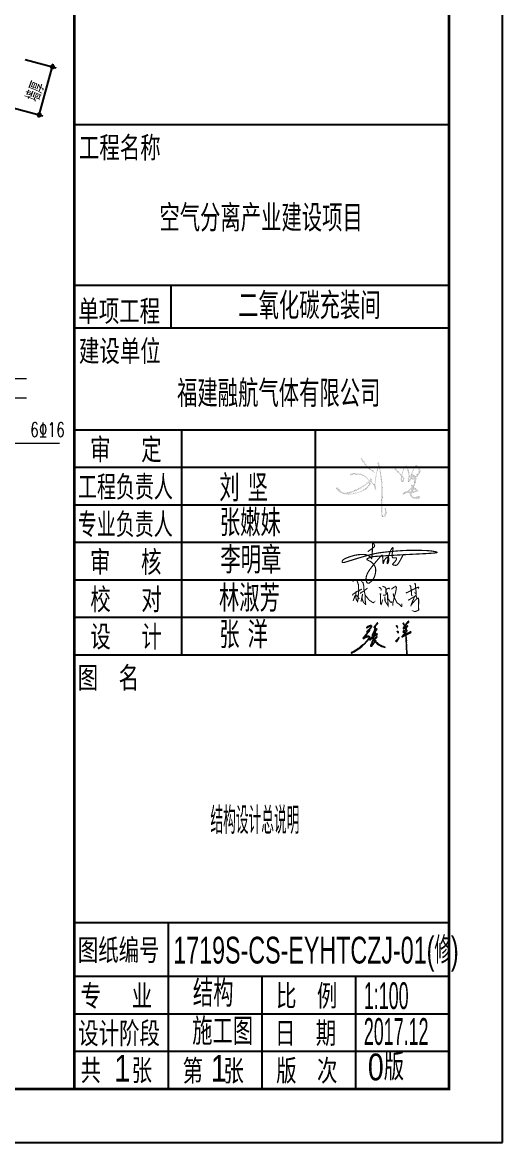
# Model space of a CAD drawing. Extents: x 287149 to 898857, y 100802 to 160212.
# Drawn here: x 439064 to 448037, y 100812 to 121722 of the extents above; entities that cross this region are included whole.
import ezdxf

# ---------------------------------------------------------------- set-up
doc = ezdxf.new("R2010")
doc.units = 0
doc.header["$LTSCALE"] = 1000
doc.layers.get('0').update_dxf_attribs({"linetype": 'CONTINUOUS'})
for name, color, linetype in [('DIMENSION', 3, 'CONTINUOUS'), ('FRAME', 3, 'CONTINUOUS'), ('PUB_TEXT', 7, 'CONTINUOUS'), ('填充', 8, 'CONTINUOUS'), ('文字', 7, 'CONTINUOUS'), ('流程图', 1, 'CONTINUOUS'), ('签字边框线', 4, 'CONTINUOUS')]:
    doc.layers.add(name, color=color, linetype=linetype)
doc.styles.add('_HZTXT', font='tq__rshz.shx', dxfattribs={"width": 0.8, "bigfont": 'tq__hzdc.shx'})
doc.styles.add('DXFS', font='txt.shx', dxfattribs={"width": 0.7, "bigfont": 'dxfs.shx'})
doc.styles.add('FRAME', font='simhei.ttf', dxfattribs={"width": 0.7})

# ---------------------------------------------------------------- blocks, each defined once
blk = doc.blocks.new('张洋')
at = {"lineweight": 9}
h = blk.add_hatch(color=4, dxfattribs=at)
h.paths.add_polyline_path([(1319, 100), (1323, 105), (1371, 81), (1419, 47), (1410, 23), (1391, 9), (1333, -73), (1232, -183), (1232, -193), (1203, -212), (1199, -197), (1208, -164), (1247, -101), (1256, -53), (1290, -1), (1299, 47), (1314, 62), (1319, 100)], flags=16)
h.paths.add_polyline_path([(2773, 134), (2763, 139), (2759, 129), (2768, 124), (2773, 134)], flags=17)
h.paths.add_polyline_path([(2941, 302), (2936, 307), (2917, 297), (2912, 273), (2821, 153), (2787, 95), (2778, 91), (2773, 110), (2759, 115), (2749, 95), (2739, 95), (2725, 76), (2754, 43), (2797, 43), (2821, 67), (2922, 239), (2922, 254), (2941, 283), (2941, 302)])
h.paths.add_polyline_path([(1328, 479), (1333, 479), (1333, 465), (1319, 451), (1328, 479)], flags=16)
h.paths.add_polyline_path([(1405, 542), (1410, 542), (1371, 499), (1405, 542)], flags=16)
h.paths.add_polyline_path([(3325, 566), (3330, 571), (3339, 475), (3200, 403), (3205, 422), (3243, 460), (3325, 566)], flags=16)
h.paths.add_polyline_path([(2826, 681), (2816, 686), (2816, 652), (2864, 623), (2869, 585), (2883, 580), (2903, 619), (2898, 643), (2879, 662), (2850, 667), (2826, 681)])
edge = h.paths.add_edge_path(flags=16)
edge.add_line((3387, 700), (3383, 700))
h.paths.add_polyline_path([(2787, 1036), (2783, 1041), (2759, 1031), (2759, 1012), (2797, 983), (2821, 931), (2821, 902), (2835, 897), (2850, 921), (2855, 964), (2840, 1003), (2811, 1031), (2787, 1036)])
h.paths.add_polyline_path([(3215, 1185), (3210, 1190), (3191, 1190), (3176, 1175), (3186, 1142), (3234, 1094), (3263, 1094), (3272, 1113), (3243, 1142), (3239, 1166), (3215, 1185)], flags=17)
h.paths.add_polyline_path([(1602, 1199), (1597, 1204), (1578, 1204), (1554, 1166), (1463, 1070), (1362, 940), (1362, 931), (1381, 916), (1386, 945), (1429, 969), (1429, 911), (1362, 681), (1275, 470), (1266, 407), (1285, 388), (1256, 355), (1271, 326), (1251, 316), (1194, 249), (1103, 167), (1103, 158), (1117, 143), (1155, 153), (1304, 307), (1323, 316), (1333, 297), (1323, 215), (1309, 196), (1280, 81), (1251, 33), (1242, -10), (1194, -116), (1155, -178), (1155, -226), (1165, -241), (1184, -250), (1223, -250), (1242, -241), (1290, -188), (1314, -154), (1319, -135), (1347, -116), (1347, -101), (1367, -68), (1381, -63), (1395, -34), (1448, 23), (1501, -20), (1525, -53), (1539, -58), (1573, -97), (1659, -159), (1847, -260), (2005, -313), (2072, -317), (2082, -308), (2067, -293), (1971, -265), (1909, -231), (1875, -226), (1779, -178), (1635, -87), (1477, 57), (1472, 71), (1501, 110), (1501, 124), (1487, 129), (1467, 95), (1448, 81), (1405, 110), (1352, 129), (1453, 215), (1487, 239), (1530, 297), (1554, 307), (1578, 340), (1578, 355), (1563, 369), (1549, 369), (1511, 316), (1352, 167), (1347, 191), (1371, 230), (1376, 316), (1367, 355), (1434, 393), (1458, 417), (1520, 436), (1583, 489), (1592, 513), (1583, 523), (1554, 527), (1520, 499), (1429, 451), (1400, 417), (1376, 417), (1357, 403), (1338, 407), (1352, 417), (1371, 455), (1448, 537), (1487, 595), (1472, 623), (1453, 628), (1448, 638), (1482, 691), (1511, 715), (1520, 743), (1544, 763), (1568, 825), (1563, 835), (1530, 844), (1491, 825), (1458, 796), (1448, 772), (1448, 743), (1463, 729), (1491, 758), (1491, 777), (1501, 787), (1515, 782), (1458, 710), (1371, 566), (1357, 561), (1371, 590), (1376, 628), (1391, 643), (1424, 734), (1434, 787), (1472, 902), (1477, 1022), (1511, 1051), (1511, 1060), (1544, 1084), (1611, 1175), (1611, 1195), (1602, 1199)])
h.paths.add_polyline_path([(3541, 1305), (3536, 1310), (3522, 1310), (3512, 1286), (3469, 1267), (3450, 1238), (3383, 1171), (3335, 1094), (3311, 1070), (3287, 1017), (3200, 902), (3186, 863), (3205, 844), (3243, 844), (3311, 883), (3354, 921), (3397, 940), (3368, 887), (3335, 883), (3325, 863), (3335, 825), (3330, 729), (3301, 705), (3234, 671), (3287, 748), (3282, 758), (3272, 758), (3267, 743), (3258, 743), (3219, 710), (3176, 657), (3181, 643), (3200, 628), (3243, 628), (3272, 638), (3311, 667), (3330, 667), (3330, 619), (3258, 523), (3104, 359), (3104, 350), (3119, 335), (3181, 340), (3205, 359), (3330, 422), (3344, 422), (3359, 307), (3354, 268), (3363, 215), (3373, -250), (3383, -308), (3407, -673), (3440, -788), (3455, -807), (3469, -807), (3479, -788), (3455, -716), (3450, -634), (3440, -610), (3431, -389), (3421, -380), (3421, -125), (3411, -111), (3411, -39), (3421, -25), (3411, 38), (3416, 105), (3407, 163), (3411, 220), (3392, 441), (3397, 460), (3445, 479), (3483, 503), (3493, 518), (3531, 523), (3575, 556), (3618, 571), (3699, 623), (3680, 647), (3661, 647), (3551, 590), (3512, 561), (3488, 561), (3421, 518), (3387, 508), (3383, 643), (3445, 719), (3445, 739), (3421, 758), (3378, 758), (3383, 825), (3397, 844), (3397, 859), (3378, 878), (3450, 959), (3479, 974), (3493, 998), (3479, 1027), (3459, 1027), (3435, 1012), (3397, 1003), (3378, 979), (3344, 964), (3234, 883), (3277, 940), (3282, 959), (3354, 1065), (3368, 1075), (3383, 1108), (3416, 1137), (3426, 1161), (3546, 1262), (3541, 1305)])
edge = h.paths.add_edge_path()
edge.add_line((906, 911), (925, 945))
edge.add_line((925, 945), (978, 979))
edge.add_line((978, 979), (1088, 1031))
edge.add_line((1088, 1031), (1112, 1031))
edge.add_line((1112, 1031), (1151, 1046))
edge.add_line((1151, 1046), (1155, 1041))
edge.add_line((906, 911), (915, 902))
edge.add_line((1155, 1041), (1203, 1041))
edge.add_line((1203, 1041), (1242, 1012))
edge.add_line((1242, 1012), (1237, 955))
edge.add_line((1237, 955), (1189, 873))
edge.add_line((1189, 873), (1103, 791))
edge.add_line((1103, 791), (1098, 772))
edge.add_line((1098, 772), (1117, 758))
edge.add_line((1117, 758), (1117, 724))
edge.add_line((1117, 724), (1103, 695))
edge.add_line((1103, 695), (997, 580))
edge.add_line((997, 580), (906, 460))
edge.add_line((906, 460), (752, 287))
edge.add_line((752, 287), (819, 326))
edge.add_line((819, 326), (882, 345))
edge.add_line((882, 345), (939, 374))
edge.add_line((939, 374), (987, 383))
edge.add_line((987, 383), (1059, 379))
edge.add_line((1059, 379), (1107, 355))
edge.add_line((1107, 355), (1131, 321))
edge.add_line((1131, 321), (1122, 283))
edge.add_line((1122, 283), (1088, 220))
edge.add_line((1088, 220), (1035, 167))
edge.add_line((1035, 167), (1002, 115))
edge.add_line((1002, 115), (954, 62))
edge.add_line((954, 62), (887, -1))
edge.add_line((887, -1), (829, -73))
edge.add_line((829, -73), (647, -241))
edge.add_line((647, -241), (498, -356))
edge.add_line((498, -356), (330, -461))
edge.add_line((330, -461), (272, -509))
edge.add_line((272, -509), (224, -533))
edge.add_line((224, -533), (143, -591))
edge.add_line((143, -591), (119, -596))
edge.add_line((119, -596), (90, -620))
edge.add_line((90, -620), (27, -653))
edge.add_line((27, -653), (-25, -673))
edge.add_line((-25, -673), (-35, -663))
edge.add_line((-35, -663), (-30, -677))
edge.add_line((-30, -677), (-40, -682))
edge.add_line((-40, -682), (-49, -663))
edge.add_line((-49, -663), (-35, -644))
edge.add_line((-35, -644), (138, -553))
edge.add_line((138, -553), (243, -481))
edge.add_line((243, -481), (272, -471))
edge.add_line((272, -471), (287, -452))
edge.add_line((287, -452), (311, -442))
edge.add_line((311, -442), (373, -394))
edge.add_line((373, -394), (407, -380))
edge.add_line((407, -380), (479, -322))
edge.add_line((479, -322), (488, -322))
edge.add_line((488, -322), (527, -284))
edge.add_line((527, -284), (565, -265))
edge.add_line((565, -265), (685, -154))
edge.add_line((685, -154), (699, -149))
edge.add_line((699, -149), (810, -44))
edge.add_line((810, -44), (863, 28))
edge.add_line((863, 28), (959, 119))
edge.add_line((959, 119), (973, 148))
edge.add_line((973, 148), (1002, 172))
edge.add_line((1002, 172), (1021, 211))
edge.add_line((1021, 211), (1050, 239))
edge.add_line((1050, 239), (1074, 278))
edge.add_line((1074, 278), (1083, 321))
edge.add_line((1083, 321), (1064, 335))
edge.add_line((1064, 335), (983, 345))
edge.add_line((983, 345), (810, 278))
edge.add_line((810, 278), (757, 239))
edge.add_line((757, 239), (695, 244))
edge.add_line((695, 244), (680, 263))
edge.add_line((680, 263), (810, 398))
edge.add_line((810, 398), (839, 441))
edge.add_line((839, 441), (915, 523))
edge.add_line((915, 523), (935, 556))
edge.add_line((935, 556), (1026, 657))
edge.add_line((1026, 657), (1069, 719))
edge.add_line((1069, 719), (1035, 719))
edge.add_line((1035, 719), (1021, 705))
edge.add_line((1021, 705), (1021, 695))
edge.add_line((1021, 695), (954, 638))
edge.add_line((954, 638), (925, 633))
edge.add_line((925, 633), (911, 647))
edge.add_line((911, 647), (911, 657))
edge.add_line((911, 657), (987, 719))
edge.add_line((987, 719), (997, 719))
edge.add_line((997, 719), (1002, 734))
edge.add_line((1002, 734), (1055, 777))
edge.add_line((1055, 777), (1093, 830))
edge.add_line((1093, 830), (1165, 907))
edge.add_line((1165, 907), (1194, 964))
edge.add_line((1194, 964), (1194, 993))
edge.add_line((1194, 993), (1184, 1003))
edge.add_line((1184, 1003), (1127, 998))
edge.add_line((1127, 998), (1050, 969))
edge.add_line((1050, 969), (1035, 955))
edge.add_line((1035, 955), (1021, 955))
edge.add_line((1021, 955), (939, 902))
edge.add_line((939, 902), (915, 902))
edge.add_line((915, 902), (915, 902))
at = {"color": 4, "lineweight": 9}
blk.add_line((906, 911, 31107534), (915, 902, 31107534), dxfattribs=at)
at = {"color": 4, "lineweight": 9, "elevation": 31107534}
for points in [[(915, 902), (915, 902), (939, 902), (1021, 955), (1035, 955), (1050, 969), (1127, 998), (1184, 1003), (1194, 993), (1194, 964), (1165, 907), (1093, 830), (1055, 777), (1002, 734), (997, 719), (987, 719), (911, 657), (911, 647), (925, 633), (954, 638), (1021, 695), (1021, 705), (1035, 719), (1069, 719), (1026, 657), (935, 556), (915, 523), (839, 441), (810, 398), (680, 263), (695, 244), (757, 239), (810, 278), (983, 345), (1064, 335), (1083, 321), (1074, 278), (1050, 239), (1021, 211), (1002, 172), (973, 148), (959, 119), (863, 28), (810, -44), (699, -149), (685, -154), (565, -265), (527, -284), (488, -322), (479, -322), (407, -380), (373, -394), (311, -442), (287, -452), (272, -471), (243, -481), (138, -553), (-35, -644), (-49, -663), (-40, -682), (-30, -677), (-35, -663), (-25, -673), (27, -653), (90, -620), (119, -596), (143, -591), (224, -533), (272, -509), (330, -461), (498, -356), (647, -241), (829, -73), (887, -1), (954, 62), (1002, 115), (1035, 167), (1088, 220), (1122, 283), (1131, 321), (1107, 355), (1059, 379), (987, 383), (939, 374), (882, 345), (819, 326), (752, 287), (906, 460), (997, 580), (1103, 695), (1117, 724), (1117, 758), (1098, 772), (1103, 791), (1189, 873), (1237, 955), (1242, 1012), (1203, 1041), (1155, 1041)], [(1155, 1041), (1151, 1046), (1112, 1031), (1088, 1031), (978, 979), (925, 945), (906, 911)], [(1602, 1199), (1597, 1204), (1578, 1204), (1554, 1166), (1463, 1070), (1362, 940), (1362, 931), (1381, 916), (1386, 945), (1429, 969), (1429, 911), (1362, 681), (1275, 470), (1266, 407), (1285, 388), (1256, 355), (1271, 326), (1251, 316), (1194, 249), (1103, 167), (1103, 158), (1117, 143), (1155, 153), (1304, 307), (1323, 316), (1333, 297), (1323, 215), (1309, 196), (1280, 81), (1251, 33), (1242, -10), (1194, -116), (1155, -178), (1155, -226), (1165, -241), (1184, -250), (1223, -250), (1242, -241), (1290, -188), (1314, -154), (1319, -135), (1347, -116), (1347, -101), (1367, -68), (1381, -63), (1395, -34), (1448, 23), (1501, -20), (1525, -53), (1539, -58), (1573, -97), (1659, -159), (1847, -260), (2005, -313), (2072, -317), (2082, -308), (2067, -293), (1971, -265), (1909, -231), (1875, -226), (1779, -178), (1635, -87), (1477, 57), (1472, 71), (1501, 110), (1501, 124), (1487, 129), (1467, 95), (1448, 81), (1405, 110), (1352, 129), (1453, 215), (1487, 239), (1530, 297), (1554, 307), (1578, 340), (1578, 355), (1563, 369), (1549, 369), (1511, 316), (1352, 167), (1347, 191), (1371, 230), (1376, 316), (1367, 355), (1434, 393), (1458, 417), (1520, 436), (1583, 489), (1592, 513), (1583, 523), (1554, 527), (1520, 499), (1429, 451), (1400, 417), (1376, 417), (1357, 403), (1338, 407), (1352, 417), (1371, 455), (1448, 537), (1487, 595), (1472, 623), (1453, 628), (1448, 638), (1482, 691), (1511, 715), (1520, 743), (1544, 763), (1568, 825), (1563, 835), (1530, 844), (1491, 825), (1458, 796), (1448, 772), (1448, 743), (1463, 729), (1491, 758), (1491, 777), (1501, 787), (1515, 782), (1458, 710), (1371, 566), (1357, 561), (1371, 590), (1376, 628), (1391, 643), (1424, 734), (1434, 787), (1472, 902), (1477, 1022), (1511, 1051), (1511, 1060), (1544, 1084), (1611, 1175), (1611, 1195), (1602, 1199)], [(2787, 1036), (2783, 1041), (2759, 1031), (2759, 1012), (2797, 983), (2821, 931), (2821, 902), (2835, 897), (2850, 921), (2855, 964), (2840, 1003), (2811, 1031), (2787, 1036)], [(3541, 1305), (3536, 1310), (3522, 1310), (3512, 1286), (3469, 1267), (3450, 1238), (3383, 1171), (3335, 1094), (3311, 1070), (3287, 1017), (3200, 902), (3186, 863), (3205, 844), (3243, 844), (3311, 883), (3354, 921), (3397, 940), (3368, 887), (3335, 883), (3325, 863), (3335, 825), (3330, 729), (3301, 705), (3234, 671), (3287, 748), (3282, 758), (3272, 758), (3267, 743), (3258, 743), (3219, 710), (3176, 657), (3181, 643), (3200, 628), (3243, 628), (3272, 638), (3311, 667), (3330, 667), (3330, 619), (3258, 523), (3104, 359), (3104, 350), (3119, 335), (3181, 340), (3205, 359), (3330, 422), (3344, 422), (3359, 307), (3354, 268), (3363, 215), (3373, -250), (3383, -308), (3407, -673), (3440, -788), (3455, -807), (3469, -807), (3479, -788), (3455, -716), (3450, -634), (3440, -610), (3431, -389), (3421, -380), (3421, -125), (3411, -111), (3411, -39), (3421, -25), (3411, 38), (3416, 105), (3407, 163), (3411, 220), (3392, 441), (3397, 460), (3445, 479), (3483, 503), (3493, 518), (3531, 523), (3575, 556), (3618, 571), (3699, 623), (3680, 647), (3661, 647), (3551, 590), (3512, 561), (3488, 561), (3421, 518), (3387, 508), (3383, 643), (3445, 719), (3445, 739), (3421, 758), (3378, 758), (3383, 825), (3397, 844), (3397, 859), (3378, 878), (3450, 959), (3479, 974), (3493, 998), (3479, 1027), (3459, 1027), (3435, 1012), (3397, 1003), (3378, 979), (3344, 964), (3234, 883), (3277, 940), (3282, 959), (3354, 1065), (3368, 1075), (3383, 1108), (3416, 1137), (3426, 1161), (3546, 1262), (3541, 1305)], [(3215, 1185), (3210, 1190), (3191, 1190), (3176, 1175), (3186, 1142), (3234, 1094), (3263, 1094), (3272, 1113), (3243, 1142), (3239, 1166), (3215, 1185)], [(3383, 700), (3387, 700), (3383, 700)], [(1319, 100), (1323, 105), (1371, 81), (1419, 47), (1410, 23), (1391, 9), (1333, -73), (1232, -183), (1232, -193), (1203, -212), (1199, -197), (1208, -164), (1247, -101), (1256, -53), (1290, -1), (1299, 47), (1314, 62), (1319, 100)], [(1328, 479), (1333, 479), (1333, 465), (1319, 451), (1328, 479)], [(1405, 542), (1410, 542), (1371, 499), (1405, 542)], [(2941, 302), (2936, 307), (2917, 297), (2912, 273), (2821, 153), (2787, 95), (2778, 91), (2773, 110), (2759, 115), (2749, 95), (2739, 95), (2725, 76), (2754, 43), (2797, 43), (2821, 67), (2922, 239), (2922, 254), (2941, 283), (2941, 302)], [(2773, 134), (2763, 139), (2759, 129), (2768, 124), (2773, 134)], [(2826, 681), (2816, 686), (2816, 652), (2864, 623), (2869, 585), (2883, 580), (2903, 619), (2898, 643), (2879, 662), (2850, 667), (2826, 681)], [(3325, 566), (3330, 571), (3339, 475), (3200, 403), (3205, 422), (3243, 460), (3325, 566)]]:
    blk.add_lwpolyline(points, dxfattribs=at)
blk = doc.blocks.new('李明章')
at = {"layer": '签字边框线', "const_width": 60}
blk.add_lwpolyline([(706, 1004), (786, 1062), (852, 1109), (905, 1147), (947, 1178), (979, 1202), (1004, 1222), (1022, 1238), (1036, 1252), (1046, 1265), (1053, 1277), (1057, 1289), (1059, 1301), (1058, 1315), (1054, 1329), (1049, 1344), (1041, 1362), (1031, 1381), (1020, 1402), (1008, 1423), (996, 1442), (985, 1460), (974, 1475), (964, 1485), (957, 1491), (952, 1490), (949, 1483), (948, 1469), (948, 1446), (948, 1416), (949, 1377), (950, 1329), (949, 1272), (948, 1204), (945, 1130), (941, 1052), (937, 973), (932, 896), (928, 826), (922, 763), (918, 713), (913, 677), (909, 653), (904, 641), (900, 638), (896, 641), (891, 650), (885, 661), (879, 674), (872, 686), (864, 697), (855, 707), (845, 717), (835, 726), (824, 735), (812, 744), (799, 753), (785, 763), (770, 773), (755, 782), (738, 792), (721, 801), (702, 810), (683, 819), (662, 826), (640, 833), (617, 839), (593, 844), (567, 848), (541, 851), (514, 854), (486, 856), (457, 857), (427, 857), (397, 857), (366, 856), (335, 854), (304, 853), (273, 850), (242, 847), (212, 844), (182, 840), (152, 836), (122, 831), (92, 826), (61, 820), (30, 813), (-3, 805), (-38, 796), (-75, 786), (-113, 774), (-152, 762), (-191, 750), (-230, 737), (-268, 724), (-304, 711), (-339, 698), (-372, 686), (-402, 674), (-430, 663), (-455, 651), (-479, 640), (-501, 628), (-521, 616), (-539, 604), (-556, 592), (-571, 580), (-584, 567), (-596, 554), (-605, 541), (-613, 529), (-620, 516), (-624, 504), (-626, 492), (-626, 481), (-625, 470), (-621, 461), (-615, 453), (-607, 446), (-597, 441), (-584, 438), (-569, 437), (-550, 439), (-524, 443), (-490, 452), (-445, 464), (-388, 481), (-316, 503), (-228, 531), (-121, 564), (0, 601), (132, 642), (272, 684), (414, 727), (556, 768), (693, 807), (822, 841), (939, 870), (1046, 895), (1144, 915), (1236, 931), (1323, 945), (1407, 957), (1491, 967), (1575, 977), (1663, 986), (1752, 996), (1843, 1005), (1935, 1013), (2027, 1021), (2117, 1029), (2206, 1037), (2292, 1043), (2374, 1049), (2454, 1054), (2531, 1059), (2606, 1063), (2680, 1066), (2752, 1069), (2825, 1071), (2898, 1073), (2971, 1073), (3045, 1074), (3118, 1074), (3191, 1073), (3263, 1072), (3333, 1071), (3402, 1070), (3468, 1068), (3531, 1067), (3592, 1065), (3650, 1063), (3706, 1060), (3759, 1058), (3810, 1055), (3859, 1051), (3906, 1047), (3951, 1043), (3994, 1038), (4034, 1033), (4073, 1028), (4108, 1022), (4141, 1016), (4171, 1011), (4198, 1005), (4221, 1000), (4242, 995), (4259, 990), (4273, 985), (4285, 980), (4293, 975), (4299, 970), (4302, 965), (4303, 960), (4297, 955), (4283, 950), (4256, 944), (4213, 938), (4151, 931), (4066, 924), (3956, 917), (3819, 908), (3657, 899), (3476, 890), (3281, 880), (3077, 870), (2869, 859), (2662, 849), (2461, 838), (2270, 828), (2091, 818), (1925, 808), (1771, 798), (1631, 790), (1505, 782), (1394, 775), (1298, 768), (1218, 764), (1152, 760), (1099, 756), (1056, 753), (1022, 751), (995, 748), (974, 746), (955, 742), (939, 739), (924, 734), (909, 729), (896, 724), (883, 719), (870, 714), (857, 708), (844, 703), (830, 698), (816, 693), (801, 688), (786, 683), (770, 678), (755, 673), (739, 667), (724, 660), (709, 653), (694, 646), (682, 637), (671, 628), (664, 619), (661, 609), (662, 599), (668, 589), (680, 578), (697, 567), (718, 555), (742, 543), (768, 531), (795, 518), (822, 505), (848, 491), (872, 476), (894, 461), (914, 445), (933, 429), (951, 412), (968, 394), (984, 376), (999, 358), (1014, 339), (1029, 319), (1043, 298), (1056, 277), (1068, 254), (1079, 231), (1089, 206), (1098, 180), (1104, 153), (1110, 124), (1113, 94), (1115, 62), (1116, 30), (1114, -4), (1112, -38), (1107, -73), (1101, -110), (1093, -146), (1085, -183), (1074, -219), (1063, -254), (1052, -287), (1039, -319), (1026, -349), (1013, -376), (999, -401), (985, -423), (971, -443), (957, -462), (943, -479), (929, -494), (915, -508), (902, -521), (888, -534), (875, -545), (863, -556), (851, -566), (840, -575), (830, -583), (820, -591), (812, -598), (804, -604), (797, -610), (790, -616), (784, -620), (778, -624), (771, -628), (765, -631), (758, -633), (751, -634), (743, -635), (735, -635), (727, -634), (719, -633), (710, -631), (702, -627), (693, -623), (685, -618), (676, -612), (668, -604), (660, -595), (653, -584), (646, -572), (639, -558), (634, -542), (629, -524), (625, -505), (621, -484), (618, -463), (617, -441), (616, -419), (616, -396), (616, -373), (618, -351), (621, -328), (626, -304), (631, -279), (639, -253), (648, -225), (658, -196), (671, -165), (686, -132), (705, -95), (727, -55), (754, -11), (785, 38), (823, 92), (866, 151), (916, 216), (971, 286), (1029, 357), (1088, 428), (1146, 498), (1202, 563), (1253, 623), (1297, 674), (1332, 717), (1361, 750), (1383, 776), (1399, 795), (1411, 808), (1420, 816), (1426, 821), (1432, 823), (1437, 823), (1441, 822), (1446, 819), (1451, 815), (1455, 810), (1459, 802), (1463, 794), (1466, 784), (1469, 773), (1472, 760), (1474, 747), (1476, 733), (1478, 718), (1480, 703), (1482, 687), (1483, 672), (1485, 657), (1486, 642), (1487, 627), (1488, 612), (1489, 597), (1490, 582), (1491, 567), (1492, 552), (1493, 536), (1494, 520), (1495, 504), (1495, 488), (1496, 473), (1497, 458), (1498, 444), (1499, 431), (1499, 419), (1500, 409), (1501, 401), (1502, 394), (1503, 390), (1505, 390), (1508, 392), (1511, 398), (1515, 408), (1519, 421), (1524, 436), (1530, 454), (1536, 473), (1543, 492), (1550, 512), (1558, 531), (1565, 549), (1574, 566), (1582, 582), (1590, 597), (1599, 611), (1609, 623), (1618, 635), (1628, 646), (1638, 657), (1648, 666), (1659, 674), (1669, 682), (1680, 689), (1691, 695), (1702, 700), (1712, 705), (1723, 708), (1733, 711), (1743, 712), (1752, 712), (1761, 710), (1769, 707), (1775, 702), (1781, 694), (1786, 685), (1789, 674), (1791, 661), (1793, 646), (1793, 631), (1793, 615), (1793, 598), (1792, 581), (1791, 563), (1790, 546), (1788, 529), (1786, 512), (1783, 496), (1780, 480), (1776, 465), (1772, 450), (1767, 437), (1761, 424), (1755, 413), (1749, 403), (1742, 395), (1736, 389), (1731, 385), (1726, 384), (1722, 385), (1718, 388), (1716, 395), (1714, 403), (1713, 414), (1713, 427), (1714, 443), (1716, 461), (1719, 481), (1722, 502), (1727, 526), (1732, 551), (1737, 577), (1744, 604), (1750, 632), (1757, 660), (1765, 689), (1773, 717), (1781, 746), (1789, 774), (1798, 803), (1807, 832), (1816, 861), (1826, 890), (1836, 918), (1846, 947), (1856, 975), (1867, 1002), (1878, 1029), (1889, 1054), (1900, 1078), (1911, 1100), (1922, 1121), (1933, 1139), (1944, 1156), (1954, 1170), (1964, 1183), (1973, 1193), (1981, 1200), (1989, 1206), (1995, 1209), (2000, 1209), (2005, 1207), (2009, 1203), (2011, 1197), (2013, 1188), (2014, 1178), (2014, 1165), (2013, 1151), (2011, 1135), (2009, 1117), (2006, 1098), (2003, 1079), (1999, 1058), (1996, 1037), (1992, 1016), (1988, 994), (1985, 973), (1981, 952), (1978, 931), (1975, 911), (1973, 892), (1971, 873), (1969, 856), (1969, 840), (1968, 824), (1968, 810), (1969, 797), (1970, 785), (1971, 773), (1972, 762), (1973, 752), (1975, 743), (1976, 734), (1978, 726), (1980, 718), (1982, 712), (1985, 706), (1988, 700), (1993, 696), (1998, 692), (2004, 689), (2011, 686), (2019, 684), (2027, 683), (2037, 682), (2047, 682), (2058, 682), (2070, 683), (2082, 683), (2095, 684), (2108, 685), (2121, 686), (2133, 686), (2144, 686), (2154, 685), (2163, 683), (2171, 680), (2177, 677), (2183, 673), (2187, 668), (2191, 662), (2193, 656), (2195, 649), (2196, 641), (2196, 633), (2195, 623), (2192, 613), (2189, 602), (2183, 590), (2177, 576), (2168, 561), (2158, 544), (2146, 527), (2132, 508), (2118, 490), (2104, 471), (2089, 453), (2074, 437), (2060, 421), (2047, 408), (2035, 396), (2025, 386), (2016, 377), (2008, 369), (2002, 361), (1998, 355), (1995, 349), (1995, 343), (1997, 337), (2001, 332), (2006, 327), (2013, 322), (2021, 317), (2031, 313), (2041, 310), (2053, 307), (2065, 304), (2078, 302), (2092, 300), (2107, 298), (2124, 297), (2141, 296), (2160, 296), (2180, 297), (2204, 305), (2233, 326), (2270, 366), (2317, 432), (2376, 529), (2449, 664), (2538, 844)], dxfattribs=at)
blk = doc.blocks.new('A$C20674F94')
at = {"layer": '文字', "lineweight": -3}
h = blk.add_hatch(color=256, dxfattribs=at)
h.paths.add_polyline_path([(81460, 12602), (81453, 12601), (81451, 12587), (81449, 12580), (81448, 12577), (81458, 12571), (81468, 12551), (81504, 12508), (81530, 12470), (81570, 12421), (81601, 12391), (81629, 12372), (81669, 12351), (81696, 12330), (81704, 12320), (81710, 12322), (81710, 12335), (81700, 12338), (81690, 12353), (81672, 12365), (81669, 12367), (81647, 12381), (81628, 12387), (81587, 12427), (81563, 12453), (81540, 12479), (81526, 12509), (81497, 12549), (81481, 12573), (81474, 12590)])
h.paths.add_polyline_path([(81250, 12305), (81255, 12291), (81249, 12282), (81253, 12276), (81263, 12283), (81288, 12286), (81308, 12292), (81392, 12289), (81462, 12278), (81525, 12249), (81559, 12218), (81588, 12185), (81600, 12161), (81600, 12155), (81591, 12146), (81571, 12138), (81563, 12135), (81546, 12116), (81510, 12092), (81407, 12031), (81325, 11991), (81279, 11974), (81229, 11957), (81159, 11951), (81136, 11953), (81127, 11951), (81078, 11979), (81044, 12020), (81025, 12034), (81010, 12045), (80997, 12045), (80985, 12042), (80989, 12031), (81002, 12008), (81030, 11981), (81050, 11959), (81085, 11944), (81127, 11927), (81157, 11920), (81214, 11917), (81286, 11919), (81310, 11927), (81344, 11934), (81405, 11950), (81475, 11974), (81527, 12000), (81569, 12034), (81589, 12057), (81612, 12090), (81626, 12111), (81625, 12134), (81620, 12150), (81625, 12159), (81628, 12170), (81634, 12170), (81636, 12158), (81656, 12126), (81678, 12101), (81700, 12082), (81701, 12061), (81701, 12043), (81705, 12032), (81716, 12021), (81731, 12010), (81740, 12016), (81744, 12026), (81735, 12027), (81734, 12047), (81728, 12052), (81725, 12070), (81724, 12081), (81723, 12117), (81733, 12195), (81740, 12281), (81753, 12324), (81767, 12377), (81779, 12418), (81780, 12435), (81789, 12428), (81799, 12402), (81811, 12312), (81820, 12237), (81831, 12150), (81834, 12053), (81835, 11932), (81833, 11893), (81830, 11794), (81828, 11682), (81830, 11613), (81834, 11549), (81839, 11523), (81864, 11498), (81901, 11507), (81918, 11527), (81931, 11570), (81925, 11607), (81921, 11633), (81913, 11658), (81905, 11680), (81899, 11662), (81905, 11640), (81904, 11596), (81901, 11557), (81894, 11528), (81885, 11519), (81869, 11513), (81856, 11530), (81851, 11578), (81852, 11681), (81858, 11978), (81853, 12116), (81842, 12212), (81815, 12391), (81798, 12476), (81784, 12522), (81771, 12522), (81767, 12513), (81770, 12482), (81770, 12449), (81766, 12419), (81749, 12358), (81742, 12330), (81734, 12297), (81727, 12270), (81726, 12240), (81717, 12185), (81714, 12137), (81710, 12122), (81711, 12093), (81685, 12118), (81660, 12152), (81652, 12177), (81650, 12200), (81632, 12215), (81623, 12207), (81621, 12195), (81619, 12177), (81617, 12169), (81611, 12169), (81606, 12172), (81600, 12190), (81585, 12210), (81560, 12244), (81543, 12256), (81522, 12272), (81503, 12282), (81455, 12299), (81426, 12305), (81403, 12307), (81374, 12312), (81343, 12314), (81314, 12316), (81296, 12313), (81288, 12305), (81264, 12305), (81258, 12303)])
h.paths.add_polyline_path([(81604, 12135), (81607, 12119), (81600, 12102), (81575, 12067), (81561, 12055), (81520, 12019), (81485, 11995), (81461, 11985), (81449, 11983), (81436, 11973), (81407, 11966), (81384, 11953), (81360, 11950), (81337, 11944), (81317, 11942), (81304, 11935), (81286, 11935), (81271, 11931), (81253, 11930), (81225, 11932), (81307, 11963), (81372, 11989), (81428, 12023), (81471, 12047), (81503, 12068), (81536, 12086), (81559, 12109), (81576, 12118), (81590, 12122), (81596, 12127)], flags=16)
h = blk.add_hatch(color=256, dxfattribs=at)
h.paths.add_polyline_path([(82111, 12411), (82101, 12410), (82093, 12413), (82087, 12411), (82083, 12404), (82080, 12397), (82087, 12392), (82086, 12380), (82104, 12363), (82149, 12322), (82194, 12283), (82209, 12265), (82203, 12248), (82199, 12218), (82193, 12209), (82195, 12200), (82195, 12184), (82201, 12182), (82203, 12168), (82211, 12156), (82229, 12152), (82245, 12152), (82253, 12165), (82260, 12180), (82259, 12195), (82261, 12220), (82250, 12236), (82238, 12259), (82228, 12272), (82225, 12282), (82239, 12343), (82254, 12377), (82271, 12404), (82282, 12418), (82299, 12420), (82311, 12406), (82320, 12383), (82328, 12347), (82336, 12310), (82343, 12280), (82342, 12252), (82338, 12232), (82333, 12219), (82327, 12213), (82333, 12200), (82331, 12185), (82327, 12178), (82329, 12167), (82335, 12162), (82335, 12151), (82337, 12145), (82341, 12147), (82350, 12155), (82373, 12167), (82378, 12196), (82392, 12215), (82408, 12198), (82431, 12193), (82450, 12203), (82454, 12213), (82462, 12198), (82447, 12153), (82448, 12125), (82436, 12101), (82428, 12093), (82416, 12093), (82409, 12104), (82400, 12098), (82389, 12093), (82393, 12079), (82401, 12051), (82384, 12044), (82361, 12023), (82320, 11979), (82277, 11974), (82251, 11953), (82234, 11938), (82234, 11922), (82240, 11909), (82258, 11916), (82268, 11928), (82282, 11932), (82303, 11944), (82357, 11945), (82374, 11939), (82367, 11928), (82368, 11908), (82370, 11889), (82388, 11879), (82400, 11860), (82422, 11847), (82440, 11839), (82478, 11838), (82505, 11844), (82514, 11842), (82516, 11834), (82536, 11834), (82549, 11846), (82559, 11854), (82551, 11864), (82541, 11879), (82540, 11884), (82528, 11886), (82513, 11882), (82494, 11884), (82489, 11879), (82489, 11872), (82477, 11870), (82459, 11868), (82435, 11868), (82421, 11884), (82408, 11892), (82402, 11908), (82400, 11924), (82400, 11940), (82418, 11951), (82464, 11957), (82484, 11968), (82509, 11968), (82525, 11986), (82523, 11995), (82507, 12004), (82490, 12023), (82468, 12038), (82450, 12048), (82436, 12057), (82434, 12064), (82447, 12075), (82456, 12089), (82464, 12110), (82472, 12119), (82472, 12136), (82481, 12152), (82479, 12181), (82488, 12199), (82484, 12225), (82484, 12239), (82498, 12245), (82509, 12258), (82538, 12294), (82547, 12304), (82556, 12329), (82561, 12344), (82559, 12362), (82555, 12379), (82547, 12407), (82536, 12427), (82519, 12448), (82497, 12470), (82481, 12470), (82466, 12459), (82459, 12442), (82442, 12416), (82422, 12373), (82402, 12333), (82397, 12311), (82389, 12290), (82381, 12279), (82373, 12266), (82381, 12260), (82377, 12251), (82381, 12237), (82378, 12231), (82368, 12231), (82368, 12212), (82363, 12201), (82353, 12203), (82353, 12215), (82361, 12226), (82360, 12264), (82359, 12315), (82352, 12332), (82347, 12362), (82336, 12402), (82329, 12426), (82311, 12443), (82299, 12452), (82286, 12450), (82276, 12436), (82264, 12420), (82242, 12383), (82227, 12343), (82219, 12302), (82217, 12292), (82210, 12291), (82196, 12303), (82171, 12329), (82152, 12342), (82133, 12363), (82117, 12385), (82112, 12395)])
h.paths.add_polyline_path([(82390, 12018), (82374, 12009), (82358, 11993), (82353, 11984), (82353, 11976), (82377, 11974), (82389, 11979), (82394, 11995), (82398, 12013)], flags=16)
h.paths.add_polyline_path([(82437, 12011), (82459, 12008), (82467, 12004), (82467, 11997), (82468, 11985), (82458, 11985), (82446, 11979), (82434, 11981), (82422, 11985), (82432, 12001), (82433, 12009)], flags=16)
h.paths.add_polyline_path([(82464, 12413), (82495, 12414), (82519, 12410), (82534, 12389), (82537, 12357), (82529, 12323), (82510, 12297), (82487, 12273), (82475, 12261), (82467, 12256), (82463, 12265), (82463, 12273), (82450, 12279), (82439, 12287), (82424, 12291), (82415, 12301), (82412, 12313), (82425, 12350), (82444, 12394), (82454, 12406)], flags=16)
h.paths.add_polyline_path([(82422, 12254), (82436, 12246), (82443, 12242), (82440, 12233), (82432, 12230), (82419, 12230), (82408, 12240), (82411, 12250), (82418, 12255)], flags=16)
h.paths.add_polyline_path([(82222, 12240), (82230, 12229), (82236, 12216), (82242, 12202), (82240, 12189), (82237, 12181), (82231, 12179), (82226, 12185), (82221, 12202), (82218, 12213), (82218, 12227), (82218, 12238)], flags=16)
at = {"layer": 'FRAME'}
for p, q in [((84100, -181), (84100, 59219)), ((76100, 58219), (76100, 819)), ((83100, 819), (83100, 58219)), ((83100, 18819), (76100, 18819)), ((83100, 15819), (76100, 15819)), ((77900, 15819), (77900, 15019)), ((83100, 15019), (76100, 15019)), ((83100, 13119), (76100, 13119)), ((78100, 13119), (78100, 8919)), ((80600, 13119), (80600, 8919)), ((83100, 12419), (76100, 12419)), ((83100, 11719), (76100, 11719)), ((83100, 11019), (76100, 11019)), ((83100, 10319), (76100, 10319)), ((83100, 9619), (76100, 9619)), ((83100, 8919), (76100, 8919)), ((83100, 3919), (76100, 3919)), ((77850, 3919), (77850, 819)), ((83100, 2919), (76100, 2919)), ((79600, 2919), (79600, 819)), ((81350, 2919), (81350, 819)), ((83100, 2219), (76100, 2219)), ((83100, 1519), (76100, 1519)), ((2500, 819), (83100, 819)), ((0, -181), (84100, -181))]:
    blk.add_line(p, q, dxfattribs=at)
at = {"layer": 'FRAME', "const_width": 50}
for points in [[(2500, 58219), (83100, 58219), (83100, 819), (2500, 819), (2500, 58219)], [(76100, 58219), (76100, 819)]]:
    blk.add_lwpolyline(points, dxfattribs=at)
at = {"layer": '文字', "lineweight": -3, "const_width": 0.5}
for points in [[(81460, 12602), (81453, 12601), (81451, 12587), (81449, 12580), (81448, 12577), (81458, 12571), (81468, 12551), (81504, 12508), (81530, 12470), (81570, 12421), (81601, 12391), (81629, 12372), (81669, 12351), (81696, 12330), (81704, 12320), (81710, 12322), (81710, 12335), (81700, 12338), (81690, 12353), (81672, 12365), (81669, 12367), (81647, 12381), (81628, 12387), (81587, 12427), (81563, 12453), (81540, 12479), (81526, 12509), (81497, 12549), (81481, 12573), (81474, 12590), (81460, 12602)], [(81250, 12305), (81255, 12291), (81249, 12282), (81253, 12276), (81263, 12283), (81288, 12286), (81308, 12292), (81392, 12289), (81462, 12278), (81525, 12249), (81559, 12218), (81588, 12185), (81600, 12161), (81600, 12155), (81591, 12146), (81571, 12138), (81563, 12135), (81546, 12116), (81510, 12092), (81407, 12031), (81325, 11991), (81279, 11974), (81229, 11957), (81159, 11951), (81136, 11953), (81127, 11951), (81078, 11979), (81044, 12020), (81025, 12034), (81010, 12045), (80997, 12045), (80985, 12042), (80989, 12031), (81002, 12008), (81030, 11981), (81050, 11959), (81085, 11944), (81127, 11927), (81157, 11920), (81214, 11917), (81286, 11919), (81310, 11927), (81344, 11934), (81405, 11950), (81475, 11974), (81527, 12000), (81569, 12034), (81589, 12057), (81612, 12090), (81626, 12111), (81625, 12134), (81620, 12150), (81625, 12159), (81628, 12170), (81634, 12170), (81636, 12158), (81656, 12126), (81678, 12101), (81700, 12082), (81701, 12061), (81701, 12043), (81705, 12032), (81716, 12021), (81731, 12010), (81740, 12016), (81744, 12026), (81735, 12027), (81734, 12047), (81728, 12052), (81725, 12070), (81724, 12081), (81723, 12117), (81733, 12195), (81740, 12281), (81753, 12324), (81767, 12377), (81779, 12418), (81780, 12435), (81789, 12428), (81799, 12402), (81811, 12312), (81820, 12237), (81831, 12150), (81834, 12053), (81835, 11932), (81833, 11893), (81830, 11794), (81828, 11682), (81830, 11613), (81834, 11549), (81839, 11523), (81864, 11498), (81901, 11507), (81918, 11527), (81931, 11570), (81925, 11607), (81921, 11633), (81913, 11658), (81905, 11680), (81899, 11662), (81905, 11640), (81904, 11596), (81901, 11557), (81894, 11528), (81885, 11519), (81869, 11513), (81856, 11530), (81851, 11578), (81852, 11681), (81858, 11978), (81853, 12116), (81842, 12212), (81815, 12391), (81798, 12476), (81784, 12522), (81771, 12522), (81767, 12513), (81770, 12482), (81770, 12449), (81766, 12419), (81749, 12358), (81742, 12330), (81734, 12297), (81727, 12270), (81726, 12240), (81717, 12185), (81714, 12137), (81710, 12122), (81711, 12093), (81685, 12118), (81660, 12152), (81652, 12177), (81650, 12200), (81632, 12215), (81623, 12207), (81621, 12195), (81619, 12177), (81617, 12169), (81611, 12169), (81606, 12172), (81600, 12190), (81585, 12210), (81560, 12244), (81543, 12256), (81522, 12272), (81503, 12282), (81455, 12299), (81426, 12305), (81403, 12307), (81374, 12312), (81343, 12314), (81314, 12316), (81296, 12313), (81288, 12305), (81264, 12305), (81258, 12303), (81250, 12305)], [(82111, 12411), (82101, 12410), (82093, 12413), (82087, 12411), (82083, 12404), (82080, 12397), (82087, 12392), (82086, 12380), (82104, 12363), (82149, 12322), (82194, 12283), (82209, 12265), (82203, 12248), (82199, 12218), (82193, 12209), (82195, 12200), (82195, 12184), (82201, 12182), (82203, 12168), (82211, 12156), (82229, 12152), (82245, 12152), (82253, 12165), (82260, 12180), (82259, 12195), (82261, 12220), (82250, 12236), (82238, 12259), (82228, 12272), (82225, 12282), (82239, 12343), (82254, 12377), (82271, 12404), (82282, 12418), (82299, 12420), (82311, 12406), (82320, 12383), (82328, 12347), (82336, 12310), (82343, 12280), (82342, 12252), (82338, 12232), (82333, 12219), (82327, 12213), (82333, 12200), (82331, 12185), (82327, 12178), (82329, 12167), (82335, 12162), (82335, 12151), (82337, 12145), (82341, 12147), (82350, 12155), (82373, 12167), (82378, 12196), (82392, 12215), (82408, 12198), (82431, 12193), (82450, 12203), (82454, 12213), (82462, 12198), (82447, 12153), (82448, 12125), (82436, 12101), (82428, 12093), (82416, 12093), (82409, 12104), (82400, 12098), (82389, 12093), (82393, 12079), (82401, 12051), (82384, 12044), (82361, 12023), (82320, 11979), (82277, 11974), (82251, 11953), (82234, 11938), (82234, 11922), (82240, 11909), (82258, 11916), (82268, 11928), (82282, 11932), (82303, 11944), (82357, 11945), (82374, 11939), (82367, 11928), (82368, 11908), (82370, 11889), (82388, 11879), (82400, 11860), (82422, 11847), (82440, 11839), (82478, 11838), (82505, 11844), (82514, 11842), (82516, 11834), (82536, 11834), (82549, 11846), (82559, 11854), (82551, 11864), (82541, 11879), (82540, 11884), (82528, 11886), (82513, 11882), (82494, 11884), (82489, 11879), (82489, 11872), (82477, 11870), (82459, 11868), (82435, 11868), (82421, 11884), (82408, 11892), (82402, 11908), (82400, 11924), (82400, 11940), (82418, 11951), (82464, 11957), (82484, 11968), (82509, 11968), (82525, 11986), (82523, 11995), (82507, 12004), (82490, 12023), (82468, 12038), (82450, 12048), (82436, 12057), (82434, 12064), (82447, 12075), (82456, 12089), (82464, 12110), (82472, 12119), (82472, 12136), (82481, 12152), (82479, 12181), (82488, 12199), (82484, 12225), (82484, 12239), (82498, 12245), (82509, 12258), (82538, 12294), (82547, 12304), (82556, 12329), (82561, 12344), (82559, 12362), (82555, 12379), (82547, 12407), (82536, 12427), (82519, 12448), (82497, 12470), (82481, 12470), (82466, 12459), (82459, 12442), (82442, 12416), (82422, 12373), (82402, 12333), (82397, 12311), (82389, 12290), (82381, 12279), (82373, 12266), (82381, 12260), (82377, 12251), (82381, 12237), (82378, 12231), (82368, 12231), (82368, 12212), (82363, 12201), (82353, 12203), (82353, 12215), (82361, 12226), (82360, 12264), (82359, 12315), (82352, 12332), (82347, 12362), (82336, 12402), (82329, 12426), (82311, 12443), (82299, 12452), (82286, 12450), (82276, 12436), (82264, 12420), (82242, 12383), (82227, 12343), (82219, 12302), (82217, 12292), (82210, 12291), (82196, 12303), (82171, 12329), (82152, 12342), (82133, 12363), (82117, 12385), (82112, 12395), (82111, 12411)], [(82464, 12413), (82495, 12414), (82519, 12410), (82534, 12389), (82537, 12357), (82529, 12323), (82510, 12297), (82487, 12273), (82475, 12261), (82467, 12256), (82463, 12265), (82463, 12273), (82450, 12279), (82439, 12287), (82424, 12291), (82415, 12301), (82412, 12313), (82425, 12350), (82444, 12394), (82454, 12406), (82464, 12413)], [(81604, 12135), (81607, 12119), (81600, 12102), (81575, 12067), (81561, 12055), (81520, 12019), (81485, 11995), (81461, 11985), (81449, 11983), (81436, 11973), (81407, 11966), (81384, 11953), (81360, 11950), (81337, 11944), (81317, 11942), (81304, 11935), (81286, 11935), (81271, 11931), (81253, 11930), (81225, 11932), (81307, 11963), (81372, 11989), (81428, 12023), (81471, 12047), (81503, 12068), (81536, 12086), (81559, 12109), (81576, 12118), (81576, 12118), (81590, 12122), (81596, 12127), (81604, 12135)], [(82222, 12240), (82230, 12229), (82236, 12216), (82242, 12202), (82240, 12189), (82237, 12181), (82231, 12179), (82226, 12185), (82221, 12202), (82218, 12213), (82218, 12227), (82218, 12238), (82222, 12240)], [(82422, 12254), (82436, 12246), (82443, 12242), (82440, 12233), (82432, 12230), (82419, 12230), (82408, 12240), (82411, 12250), (82418, 12255), (82422, 12254)], [(82390, 12018), (82374, 12009), (82358, 11993), (82353, 11984), (82353, 11976), (82377, 11974), (82389, 11979), (82394, 11995), (82398, 12013), (82390, 12018)], [(82437, 12011), (82459, 12008), (82467, 12004), (82467, 11997), (82468, 11985), (82458, 11985), (82446, 11979), (82434, 11981), (82422, 11985), (82432, 12001), (82433, 12009), (82437, 12011)]]:
    blk.add_lwpolyline(points, dxfattribs=at)
at = {"layer": '流程图'}
for points in [[(81303, 10287, 20, 20, 0), (81310, 10307, 20, 20, 0), (81330, 10327, 20, 20, 0), (81363, 10327, 20, 20, 0), (81383, 10302, 20, 20, 0), (81395, 10266, 20, 20, 0), (81407, 10232, 20, 20, 0), (81407, 10187, 20, 20, 0), (81407, 10155, 20, 20, 0), (81414, 10127, 20, 20, 0), (81406, 10075, 20, 20, 0), (81403, 10023, 20, 20, 0), (81397, 9954, 20, 20, 0), (81390, 9918, 20, 20, 0), (81390, 9904, 20, 20, 0)], [(81461, 10297, 20, 20, 0), (81492, 10270, 20, 20, 0), (81505, 10215, 20, 20, 0), (81505, 10169, 20, 20, 0), (81514, 10118, 20, 20, 0), (81532, 10037, 20, 20, 0), (81532, 9951, 20, 20, 0), (81536, 9915, 20, 20, 0), (81542, 9868, 20, 20, 0), (81538, 9853, 20, 20, 0)], [(82448, 10253, 20, 20, 0), (82470, 10248, 20, 20, 0), (82473, 10226, 20, 20, 0), (82473, 10202, 20, 20, 0), (82481, 10121, 20, 20, 0), (82487, 10063, 20, 20, 0), (82487, 10012, 20, 20, 0), (82496, 9992, 20, 20, 0), (82500, 9973, 20, 20, 0)], [(81296, 10032, 20, 20, 0), (81302, 10055, 20, 20, 0), (81335, 10076, 20, 20, 0), (81357, 10085, 20, 20, 0), (81381, 10108, 20, 20, 0), (81409, 10120, 20, 20, 0), (81439, 10136, 20, 20, 0), (81473, 10150, 20, 20, 0)], [(81308, 9934, 20, 20, 0), (81330, 9990, 20, 20, 0), (81336, 10016, 20, 20, 0), (81354, 10034, 20, 20, 0), (81381, 10023, 20, 20, 0), (81424, 9971, 20, 20, 0)], [(81363, 10113, 20, 20, 0), (81354, 10034, 20, 20, 0), (81358, 9994, 20, 20, 0), (81369, 9948, 20, 20, 0), (81390, 9918, 20, 20, 0)], [(81436, 10066, 20, 20, 0), (81448, 10081, 20, 20, 0), (81514, 10118, 20, 20, 0), (81544, 10145, 20, 20, 0), (81575, 10170, 20, 20, 0)], [(81534, 9870, 20, 20, 0), (81513, 9891, 20, 20, 0), (81497, 9909, 20, 20, 0), (81478, 9961, 20, 20, 0), (81471, 9996, 20, 20, 0), (81479, 10035, 20, 20, 0), (81484, 10062, 20, 20, 0)], [(81532, 10037, 20, 20, 0), (81558, 10007, 20, 20, 0), (81574, 9986, 20, 20, 0), (81593, 9961, 20, 20, 0), (81614, 9939, 20, 20, 0), (81642, 9923, 20, 20, 0), (81657, 9910, 20, 20, 0), (81683, 9896, 20, 20, 0), (81695, 9903, 20, 20, 0)], [(81787, 10185, 20, 20, 0), (81818, 10171, 20, 20, 0), (81829, 10156, 20, 20, 0), (81829, 10137, 20, 20, 0)], [(81802, 10054, 20, 20, 0), (81833, 10063, 20, 20, 0)], [(81817, 10061, 20, 20, 0), (81817, 10000, 20, 20, 0), (81817, 9958, 20, 20, 0), (81817, 9920, 20, 20, 0), (81822, 9876, 20, 20, 0), (81831, 9865, 20, 20, 0), (81845, 9901, 20, 20, 0), (81852, 9928, 20, 20, 0)], [(81829, 10137, 20, 6, 0), (81829, 10117, 20, 20, 0)], [(81855, 10206, 20, 20, 0), (81908, 10182, 20, 20, 0), (81921, 10156, 20, 20, 0), (81921, 10064, 20, 20, 0)], [(81867, 10036, 20, 20, 0), (81907, 10036, 20, 20, 0), (81926, 10056, 20, 20, 0), (81949, 10079, 20, 20, 0), (81952, 10039, 20, 20, 0), (81952, 10011, 20, 20, 0), (81952, 9956, 20, 20, 0), (81956, 9911, 20, 20, 0), (81960, 9881, 20, 20, 0), (81960, 9851, 20, 20, 0), (81960, 9842, 20, 20, 0), (81937, 9877, 20, 20, 0), (81913, 9910, 20, 20, 0), (81903, 9929, 20, 20, 0), (81903, 9958, 20, 20, 0), (81898, 10009, 20, 20, 0)], [(81920, 10146, 20, 20, 0), (81951, 10159, 20, 20, 0), (81978, 10169, 20, 20, 0), (81988, 10169, 20, 20, 0)], [(81985, 10149, 20, 20, 0), (81978, 10169, 20, 20, 0)], [(82023, 10149, 20, 20, 0), (82065, 10183, 20, 20, 0), (82099, 10197, 20, 20, 0), (82107, 10211, 20, 20, 0)], [(82099, 10197, 20, 20, 0), (82116, 10186, 20, 20, 0), (82113, 10162, 20, 20, 0), (82105, 10112, 20, 20, 0), (82096, 10073, 20, 20, 0), (82088, 10049, 20, 20, 0), (82078, 10010, 20, 20, 0), (82072, 9982, 20, 20, 0), (82065, 9954, 20, 20, 0), (82056, 9918, 20, 20, 0), (82048, 9881, 20, 20, 0), (82048, 9841, 20, 20, 0)], [(82052, 10068, 20, 20, 0), (82063, 10033, 20, 20, 0), (82073, 10000, 20, 20, 0), (82108, 9930, 20, 20, 0), (82128, 9895, 20, 20, 0), (82153, 9876, 20, 20, 0), (82180, 9861, 20, 20, 0), (82196, 9837, 20, 20, 0), (82210, 9825, 20, 20, 0), (82218, 9825, 20, 20, 0)], [(82292, 10077, 20, 20, 0), (82359, 10109, 20, 20, 0), (82407, 10135, 20, 20, 0), (82437, 10148, 20, 20, 0), (82460, 10159, 20, 20, 0), (82488, 10174, 20, 20, 0), (82517, 10185, 20, 20, 0), (82530, 10185, 20, 20, 0), (82540, 10181, 20, 20, 0)], [(82335, 9943, 20, 20, 0), (82362, 9956, 20, 20, 0), (82399, 9980, 20, 20, 0), (82427, 9999, 20, 20, 0), (82436, 9999, 20, 20, 0), (82484, 10037, 20, 20, 0)], [(82361, 10223, 20, 20, 0), (82383, 10200, 20, 20, 0), (82383, 10174, 20, 20, 0), (82391, 10147, 20, 20, 0), (82396, 10095, 20, 20, 0), (82396, 10071, 20, 20, 0), (82396, 10048, 20, 20, 0), (82409, 10024, 20, 20, 0)], [(82466, 10077, 20, 8, 0), (82452, 10100, 20, 20, 0)], [(82487, 10063, 20, 20, 0), (82466, 10077, 20, 20, 0)], [(82520, 10161, 20, 20, 0), (82536, 10181, 20, 20, 0)], [(81471, 9996, 20, 20, 0), (81462, 9951, 20, 20, 0), (81456, 9924, 20, 20, 0), (81456, 9916, 20, 20, 0)], [(81695, 9903, 20, 4, 0), (81727, 9932, 20, 20, 0)], [(81852, 9928, 20, 6, 0), (81865, 9965, 20, 20, 0)], [(81952, 9981, 20, 20, 0), (81988, 9932, 20, 20, 0), (82004, 9908, 20, 20, 0), (82019, 9903, 20, 20, 0), (82027, 9911, 20, 20, 0), (82035, 9919, 20, 20, 0)], [(82218, 9822, 20, 20, 0), (82219, 9852, 20, 20, 0), (82217, 9868, 20, 20, 0), (82220, 9877, 20, 20, 0)], [(82451, 10007, 20, 20, 0), (82439, 9975, 20, 20, 0), (82432, 9953, 20, 20, 0), (82423, 9940, 20, 20, 0), (82417, 9922, 20, 20, 0), (82405, 9889, 20, 20, 0), (82390, 9854, 20, 20, 0), (82384, 9829, 20, 20, 0)], [(82390, 9854, 20, 20, 0), (82438, 9910, 20, 20, 0), (82465, 9942, 20, 20, 0), (82500, 9973, 20, 20, 0), (82526, 9982, 20, 20, 0), (82532, 9954, 20, 20, 0), (82532, 9911, 20, 20, 0), (82532, 9882, 20, 20, 0), (82526, 9819, 20, 20, 0), (82532, 9786, 20, 20, 0), (82532, 9760, 20, 20, 0), (82514, 9750, 20, 20, 0), (82495, 9740, 20, 20, 0), (82467, 9733, 20, 20, 0), (82452, 9733, 20, 20, 0)], [(82452, 9733, 20, 8, 0), (82403, 9751, 20, 20, 0)]]:
    blk.add_lwpolyline(points, format="xyseb", dxfattribs=at)
for name, p, xscale, yscale, zscale in [('李明章', (81327, 10489), 0.3599999999987631, 0.3600000000001273, 0.36), ('张洋', (81283, 9158, -9332260), 0.3000000000029104, 0.2999999999992724, 0.3)]:
    blk.add_blockref(name, p, dxfattribs=dict(xscale=xscale, yscale=yscale, zscale=zscale))
at = {"layer": 'FRAME', "style": 'FRAME'}
for s, width, p in [('工程名称', 0.7, (76183, 18195)), ('单项工程', 0.7, (76173, 15142)), ('建设单位', 0.7, (76184, 14397)), ('审   定', 0.7, (76393, 12560)), ('工程负责人', 0.65, (76166, 11863)), ('专业负责人', 0.65, (76163, 11165)), ('审   核', 0.7, (76390, 10460)), ('校   对', 0.7, (76397, 9762)), ('设   计', 0.7, (76397, 9067)), ('图  名', 0.7, (76161, 8297)), ('图纸编号', 0.7, (76162, 3215)), ('专   业', 0.7, (76216, 2360)), ('比  例', 0.7, (79867, 2362)), ('设计阶段', 0.7, (76170, 1662)), ('日  期', 0.7, (79846, 1666)), ('共   张', 0.7, (76215, 972)), ('第  张', 0.7, (78120, 962)), ('版  次', 0.7, (79869, 966))]:
    blk.add_text(s, height=400, dxfattribs=dict(at, width=width)).set_placement(p)
at = {"layer": 'PUB_TEXT', "style": '_HZTXT'}
for s, width, p in [('空气分离产业建设项目', 0.8, (77687, 16825)), ('福建融航气体有限公司', 0.8, (78017, 13550)), ('刘 坚', 0.8, (78806, 11786)), ('张嫩妹', 0.8, (78816, 11138)), ('李明章', 0.8, (78826, 10441)), ('林淑芳', 0.8, (78800, 9727)), ('张 洋 ', 0.8, (78806, 9045)), ('结构', 0.8, (78312, 2354)), ('1:100', 0.5, (81507, 2311)), ('施工图', 0.8, (78299, 1643)), ('2017.12', 0.5, (81507, 1643))]:
    blk.add_text(s, height=500, dxfattribs=dict(at, width=width)).set_placement(p)

msp = doc.modelspace()

# ---------------------------------------------------------------- linework, layer by layer
at = {"color": 3, "lineweight": 0}
for p, q in [((438568.361, 115076.925), (439138.523, 115076.925)), ((438568.361, 114716.925), (439138.523, 114716.925)), ((437728.371, 113867.784), (439759.232, 113867.784))]:
    msp.add_line(p, q, dxfattribs=at)
at = {"layer": 'DIMENSION'}
for p, q in [((439115.441, 121027.174), (439695.251, 120871.814)), ((439365.275, 119947.985), (439642.355, 120949.644)), ((438868.209, 120133.419), (439448.02, 119978.059))]:
    msp.add_line(p, q, dxfattribs=at)
at = {"layer": 'DIMENSION', "const_width": 48}
for points in [[(439601.961, 120890.38, 1), (439649.961, 120890.38, 1)], [(439354.73, 119996.626, 1), (439402.73, 119996.626, 1)]]:
    msp.add_lwpolyline(points, format="xyb", close=True, dxfattribs=at)

# ---------------------------------------------------------------- block references
at = {"layer": '填充'}
msp.add_blockref('A$C20674F94', (363936.972, 100992.708), dxfattribs=at)

# ---------------------------------------------------------------- texts
at = {"layer": 'DIMENSION', "style": 'DXFS', "width": 0.7}
msp.add_text('墙厚', height=270, rotation=69.0352546, dxfattribs=at).set_placement((439366.026, 120217.125))
at = {"layer": 'DIMENSION', "color": 3, "style": 'DXFS', "width": 0.7}
msp.add_text('6%%13116', height=270, dxfattribs=at).set_placement((439209.809, 113983.523))
at = {"layer": 'PUB_TEXT', "style": '_HZTXT'}
for s, width, p in [('二氧化碳充装间', 0.8, (443097.971, 116181.708)), ('结构设计总说明 ', 0.5, (442577.377, 106573.976)), ('1719S-CS-EYHTCZJ-01(修)', 0.65, (441883.967, 104154.42)), ('0版', 0.8, (445518.472, 101973.722)), ('1', 0.8, (440781.77, 101949.203)), ('1', 0.8, (442585.513, 101949.203))]:
    msp.add_text(s, height=500, dxfattribs=dict(at, width=width)).set_placement(p)

doc.saveas('drawing.dxf')
